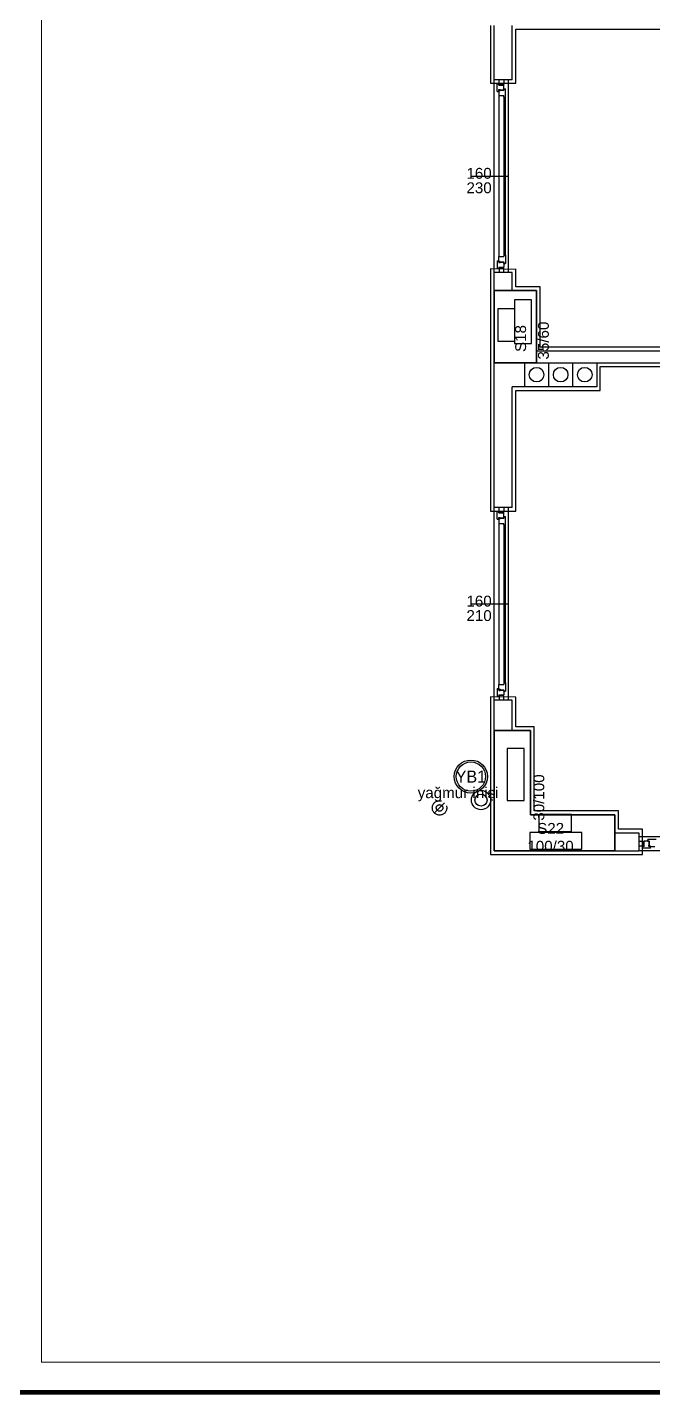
# Model space of a CAD drawing. Header units: centimetres. Extents: x -3962 to 31822, y -2 to 2802.
# Drawn here: x 12513 to 13032, y -2 to 1133 of the extents above; entities that cross this region are included whole.
import ezdxf
from ezdxf.enums import TextEntityAlignment as Align

# ---------------------------------------------------------------- set-up
doc = ezdxf.new("R2010")
doc.units = ezdxf.units.CM
doc.linetypes.add('YAGMUR HATTI', pattern=[36, 30, -6])
for name, color, linetype in [('ROTAS-MIMARI', 8, 'CONTINUOUS'), ('ROTAS-MIMARI-KOLON', 8, 'CONTINUOUS'), ('ROTAS-MIMARI-YAZI', 8, 'CONTINUOUS'), ('ROTAS-PAFTA', 7, 'CONTINUOUS'), ('ROTAS-TEFRIS', 15, 'CONTINUOUS'), ('ROTAS-YAGMUR-BORUSU', 3, 'YAGMUR HATTI')]:
    doc.layers.add(name, color=color, linetype=linetype)
doc.styles.add('ROTAS', font='arial.ttf')

# ---------------------------------------------------------------- blocks, each defined once
blk = doc.blocks.new('ROTAS-KOLON-NO-YAGMUR')
for radius in [27.5, 24.3]:
    blk.add_circle((0, 0), radius)
blk.add_attdef('K', text='', height=20).set_placement((0, 0), align=Align.MIDDLE_CENTER)

msp = doc.modelspace()

# ---------------------------------------------------------------- linework, layer by layer
at = {"layer": 'ROTAS-MIMARI'}
for p, q in [((12897.8, 1134.2), (12897.8, 1086.2)), ((12900.8, 1089.2), (12900.8, 1134.2)), ((12915.8, 1089.2), (12915.8, 1134.2)), ((12918.8, 1086.2), (12918.8, 1131.2)), ((12918.8, 1131.2), (12935.8, 1131.2)), ((12935.8, 1131.2), (13257.8, 1131.2)), ((12897.8, 1086.2), (12918.8, 1086.2)), ((12915.8, 1089.2), (12900.8, 1089.2)), ((12900.8, 929.2), (12900.8, 1089.2)), ((12903.2, 1079.5), (12903.2, 1085.9)), ((12903.2, 1085.9), (12904.6, 1085.9)), ((12903.2, 1079.5), (12904.6, 1079.5)), ((12904.6, 1084.7), (12904.6, 1085.9)), ((12904.6, 1084.7), (12908.8, 1084.7)), ((12904.6, 1079.5), (12904.6, 1081)), ((12904.6, 1081), (12905.6, 1081)), ((12904.6, 1080.4), (12905.1, 1080.4)), ((12904.6, 1080.4), (12904.6, 1076)), ((12904.8, 1085.2), (12904.8, 1089.2)), ((12908.8, 1085.2), (12904.8, 1085.2)), ((12905.1, 1080.1), (12905.1, 1080.4)), ((12905.1, 1080.1), (12905.6, 1080.1)), ((12905.6, 1080.7), (12905.6, 1081)), ((12905.6, 1080.7), (12908.8, 1080.7)), ((12905.6, 1080.4), (12908.8, 1080.4)), ((12905.6, 1080.1), (12905.6, 1080.4)), ((12908.8, 1089.2), (12908.8, 1085.2)), ((12908.8, 1080.7), (12908.8, 1084.7)), ((12908.8, 1081.6), (12910.2, 1081.6)), ((12908.8, 1081.6), (12908.8, 1080.4)), ((12910.2, 1074.8), (12910.2, 1081.6)), ((12912.6, 929.2), (12912.6, 1089.2)), ((12904.6, 1076), (12904.6, 942.4)), ((12904.6, 1076), (12908.8, 1076)), ((12908.8, 1074.8), (12908.8, 1076)), ((12908.8, 1074.8), (12908.8, 943.6)), ((12908.8, 1074.8), (12910.2, 1074.8)), ((12910.2, 943.6), (12910.2, 1074.8)), ((12881.2, 1009.2), (12912.6, 1009.2)), ((12904.6, 942.4), (12908.8, 942.4)), ((12904.6, 938), (12904.6, 942.4)), ((12908.8, 943.6), (12908.8, 942.4)), ((12908.8, 943.6), (12910.2, 943.6)), ((12910.2, 943.6), (12910.2, 936.8)), ((12897.8, 932.2), (12897.8, 914.2)), ((12918.8, 931.7), (12897.8, 932.2)), ((12903.2, 938.9), (12903.2, 932.5)), ((12903.2, 938.9), (12904.6, 938.9)), ((12903.2, 932.5), (12904.6, 932.5)), ((12904.6, 938.9), (12904.6, 937.4)), ((12904.6, 938), (12905.1, 938)), ((12904.6, 937.4), (12905.6, 937.4)), ((12904.6, 933.7), (12904.6, 932.5)), ((12904.6, 933.7), (12908.8, 933.7)), ((12904.8, 933.2), (12904.8, 929.2)), ((12908.8, 933.2), (12904.8, 933.2)), ((12905.1, 938.3), (12905.6, 938.3)), ((12905.1, 938.3), (12905.1, 938)), ((12905.6, 938.3), (12905.6, 938)), ((12905.6, 938), (12908.8, 938)), ((12905.6, 937.7), (12905.6, 937.4)), ((12905.6, 937.7), (12908.8, 937.7)), ((12908.8, 936.8), (12908.8, 938)), ((12908.8, 937.7), (12908.8, 933.7)), ((12908.8, 936.8), (12910.2, 936.8)), ((12908.8, 929.2), (12908.8, 933.2)), ((12918.8, 917.2), (12918.8, 932.2)), ((12900.8, 914.2), (12900.8, 929.2)), ((12915.8, 929.2), (12900.8, 929.2)), ((12915.8, 914.2), (12915.8, 929.2)), ((12897.8, 914.2), (12897.8, 854.2)), ((12938.8, 917.2), (12918.8, 917.2)), ((12938.8, 867.2), (12938.8, 917.2)), ((12935.8, 864.2), (13260.8, 864.2)), ((13257.8, 867.2), (12938.8, 867.2)), ((12897.8, 854.2), (12897.8, 731.2)), ((12900.8, 734.2), (12900.8, 854.2)), ((12925.8, 854.2), (12925.8, 834.2)), ((12935.8, 854.2), (13270.8, 854.2)), ((12945.8, 854.2), (12945.8, 834.2)), ((12965.8, 854.2), (12965.8, 834.2)), ((12985.8, 854.2), (12985.8, 834.2)), ((12988.8, 831.2), (12988.8, 851.2)), ((12988.8, 851.2), (13273.8, 851.2)), ((12915.8, 734.2), (12915.8, 834.2)), ((12985.8, 834.2), (12915.8, 834.2)), ((12918.8, 731.2), (12918.8, 831.2)), ((12918.8, 831.2), (12988.8, 831.2)), ((12897.8, 731.2), (12918.8, 731.2)), ((12915.8, 734.2), (12900.8, 734.2)), ((12900.8, 574.2), (12900.8, 734.2)), ((12903.2, 724.5), (12903.2, 730.9)), ((12903.2, 730.9), (12904.6, 730.9)), ((12904.6, 729.7), (12904.6, 730.9)), ((12904.6, 729.7), (12908.8, 729.7)), ((12904.8, 730.2), (12904.8, 734.2)), ((12908.8, 730.2), (12904.8, 730.2)), ((12908.8, 734.2), (12908.8, 730.2)), ((12908.8, 725.7), (12908.8, 729.7)), ((12908.8, 726.6), (12910.2, 726.6)), ((12908.8, 726.6), (12908.8, 725.4)), ((12910.2, 719.8), (12910.2, 726.6)), ((12912.6, 574.2), (12912.6, 734.2)), ((12903.2, 724.5), (12904.6, 724.5)), ((12904.6, 724.5), (12904.6, 726)), ((12904.6, 726), (12905.6, 726)), ((12904.6, 725.4), (12905.1, 725.4)), ((12904.6, 725.4), (12904.6, 721)), ((12904.6, 721), (12904.6, 587.4)), ((12904.6, 721), (12908.8, 721)), ((12905.1, 725.1), (12905.1, 725.4)), ((12905.1, 725.1), (12905.6, 725.1)), ((12905.6, 725.7), (12905.6, 726)), ((12905.6, 725.7), (12908.8, 725.7)), ((12905.6, 725.4), (12908.8, 725.4)), ((12905.6, 725.1), (12905.6, 725.4)), ((12908.8, 719.8), (12908.8, 721)), ((12908.8, 719.8), (12908.8, 588.6)), ((12908.8, 719.8), (12910.2, 719.8)), ((12910.2, 588.6), (12910.2, 719.8)), ((12881.2, 654.2), (12912.6, 654.2)), ((12903.2, 583.9), (12903.2, 577.5)), ((12903.2, 583.9), (12904.6, 583.9)), ((12904.6, 587.4), (12908.8, 587.4)), ((12904.6, 583), (12904.6, 587.4)), ((12904.6, 583.9), (12904.6, 582.4)), ((12904.6, 583), (12905.1, 583)), ((12904.6, 582.4), (12905.6, 582.4)), ((12904.6, 578.7), (12904.6, 577.5)), ((12904.6, 578.7), (12908.8, 578.7)), ((12905.1, 583.3), (12905.6, 583.3)), ((12905.1, 583.3), (12905.1, 583)), ((12905.6, 583.3), (12905.6, 583)), ((12905.6, 583), (12908.8, 583)), ((12905.6, 582.7), (12905.6, 582.4)), ((12905.6, 582.7), (12908.8, 582.7)), ((12908.8, 588.6), (12908.8, 587.4)), ((12908.8, 588.6), (12910.2, 588.6)), ((12908.8, 581.8), (12908.8, 583)), ((12908.8, 582.7), (12908.8, 578.7)), ((12908.8, 581.8), (12910.2, 581.8)), ((12910.2, 588.6), (12910.2, 581.8)), ((12918.8, 576.7), (12897.8, 577.2)), ((12897.8, 577.2), (12897.8, 549.3)), ((12900.8, 549.3), (12900.8, 574.2)), ((12915.8, 574.2), (12900.8, 574.2)), ((12903.2, 577.5), (12904.6, 577.5)), ((12904.8, 578.2), (12904.8, 574.2)), ((12908.8, 578.2), (12904.8, 578.2)), ((12908.8, 574.2), (12908.8, 578.2)), ((12915.8, 549.3), (12915.8, 574.2)), ((12918.8, 552.3), (12918.8, 576.7)), ((12897.8, 549.3), (12897.8, 446.2)), ((12933.8, 552.3), (12918.8, 552.3)), ((12933.8, 482.4), (12933.8, 552.3)), ((13003.8, 482.4), (12933.8, 482.4)), ((13003.8, 467.2), (13003.8, 482.4)), ((13023.8, 467.2), (13003.8, 467.2)), ((13023.8, 446.2), (13023.8, 467.2)), ((13000.8, 464.2), (13020.8, 464.2)), ((13020.8, 464.2), (13020.8, 449.2)), ((13180.8, 461), (13020.8, 461)), ((13020.8, 461), (13020.8, 449.2)), ((13020.8, 457.2), (13024.8, 457.2)), ((13024.8, 457.2), (13024.8, 453.2)), ((13025.3, 453), (13025.3, 457.2)), ((13029.3, 457.2), (13025.3, 457.2)), ((13035.2, 458.6), (13028.4, 458.6)), ((13028.4, 457.2), (13028.4, 458.6)), ((13028.4, 457.2), (13029.6, 457.2)), ((13029, 453), (13029, 454)), ((13029.3, 454), (13029, 454)), ((13029.3, 454), (13029.3, 457.2)), ((13029.6, 454), (13029.6, 457.2)), ((13029.9, 454), (13029.6, 454)), ((13029.9, 453.5), (13029.9, 454)), ((12897.8, 446.2), (13000.8, 446.2)), ((13000.8, 449.2), (13020.8, 449.2)), ((13000.8, 446.2), (13023.8, 446.2)), ((13024.8, 453.2), (13020.8, 453.2)), ((13180.8, 449.2), (13020.8, 449.2)), ((13025.3, 453), (13024.1, 453)), ((13024.1, 451.6), (13024.1, 453)), ((13030.5, 451.6), (13024.1, 451.6)), ((13030.5, 453), (13029, 453)), ((13029.6, 453), (13029.6, 453.5)), ((13029.9, 453.5), (13029.6, 453.5)), ((13029.6, 453), (13034, 453)), ((13030.5, 451.6), (13030.5, 453))]:
    msp.add_line(p, q, dxfattribs=at)
for points in [[(12900.8, 854.2), (12900.8, 914.2)], [(12900.8, 914.2), (12935.8, 914.2)], [(12935.8, 914.2), (12935.8, 854.2)], [(12935.8, 854.2), (12900.8, 854.2)], [(12900.8, 449.2), (12900.8, 549.2)], [(12900.8, 549.2), (12930.8, 549.2)], [(12930.8, 549.2), (12930.8, 479.2)], [(12930.8, 479.2), (13000.8, 479.2)], [(13000.8, 479.2), (13000.8, 449.2)], [(13000.8, 449.2), (12900.8, 449.2)]]:
    msp.add_lwpolyline(points, dxfattribs=at)
for centre, radius in [((12935.9, 844.4), 6.03), ((12955.9, 844.4), 6.03), ((12975.9, 844.4), 6.03), ((12889.8, 491.4), 8), ((12889.8, 491.4), 5)]:
    msp.add_circle(centre, radius, dxfattribs=at)
at = {"layer": 'ROTAS-MIMARI-KOLON'}
for points in [[(12935.8, 914.2), (12900.8, 914.2), (12900.8, 854.2), (12935.8, 854.2), (12935.8, 914.2)], [(12917.8, 872.1), (12917.8, 899.1), (12903.8, 899.1), (12903.8, 872.1), (12917.8, 872.1)], [(12931.7, 870.3), (12931.7, 906.5), (12917.7, 906.5), (12917.7, 870.3), (12931.7, 870.3)], [(12930.8, 549.2), (12900.8, 549.2), (12900.8, 449.2), (13000.8, 449.2), (13000.8, 479.2), (12930.8, 479.2), (12930.8, 549.2)], [(12925.5, 491.1), (12925.5, 534.2), (12911.5, 534.2), (12911.5, 491.1), (12925.5, 491.1)], [(12937.8, 465.4), (12964.9, 465.4), (12964.9, 479.4), (12937.8, 479.4), (12937.8, 465.4)], [(12930.3, 450.6), (12973.4, 450.6), (12973.4, 464.6), (12930.3, 464.6), (12930.3, 450.6)]]:
    msp.add_lwpolyline(points, dxfattribs=at)
at = {"layer": 'ROTAS-PAFTA'}
for points, const_width in [([(12500, 0), (15000, 0), (15000, 2800), (12500, 2800)], 4), ([(12525, 25), (14975, 25), (14975, 2775), (12525, 2775)], 1)]:
    msp.add_lwpolyline(points, close=True, dxfattribs=dict(at, const_width=const_width))
at = {"layer": 'ROTAS-YAGMUR-BORUSU'}
msp.add_line((12851.2, 480.7), (12859.6, 489.1), dxfattribs=at)
for radius in [6, 2.7]:
    msp.add_circle((12855.4, 484.9), radius, dxfattribs=at)

# ---------------------------------------------------------------- block references
at = {"layer": 'ROTAS-TEFRIS'}
ref = msp.add_blockref('ROTAS-KOLON-NO-YAGMUR', (12881.4, 510.9), dxfattribs=dict(at, xscale=0.5, yscale=0.5))
ref.add_attrib('K', 'YB1', dxfattribs={"height": 10}).set_placement((12881.4, 510.9), align=Align.MIDDLE_CENTER)

# ---------------------------------------------------------------- texts
at = {"layer": 'ROTAS-MIMARI-YAZI', "style": 'ROTAS'}
for s, p in [('160', (12888.2, 1011.5)), ('230', (12888.2, 999.5)), ('160', (12888.2, 656.5)), ('210', (12888.2, 644.5)), ('yağmur inişi', (12870.8, 497.5)), ('S22', (12947.6, 467.9)), ('100/30', (12947.5, 453.1))]:
    msp.add_text(s, height=9, dxfattribs=at).set_placement(p, align=Align.MIDDLE_CENTER)
for s, p in [('S18', (12922.7, 874.4)), ('35/60', (12941.6, 872.7)), ('30/100', (12937.8, 493.5))]:
    msp.add_text(s, height=9, rotation=90, dxfattribs=at).set_placement(p, align=Align.MIDDLE_CENTER)

doc.saveas('drawing.dxf')
